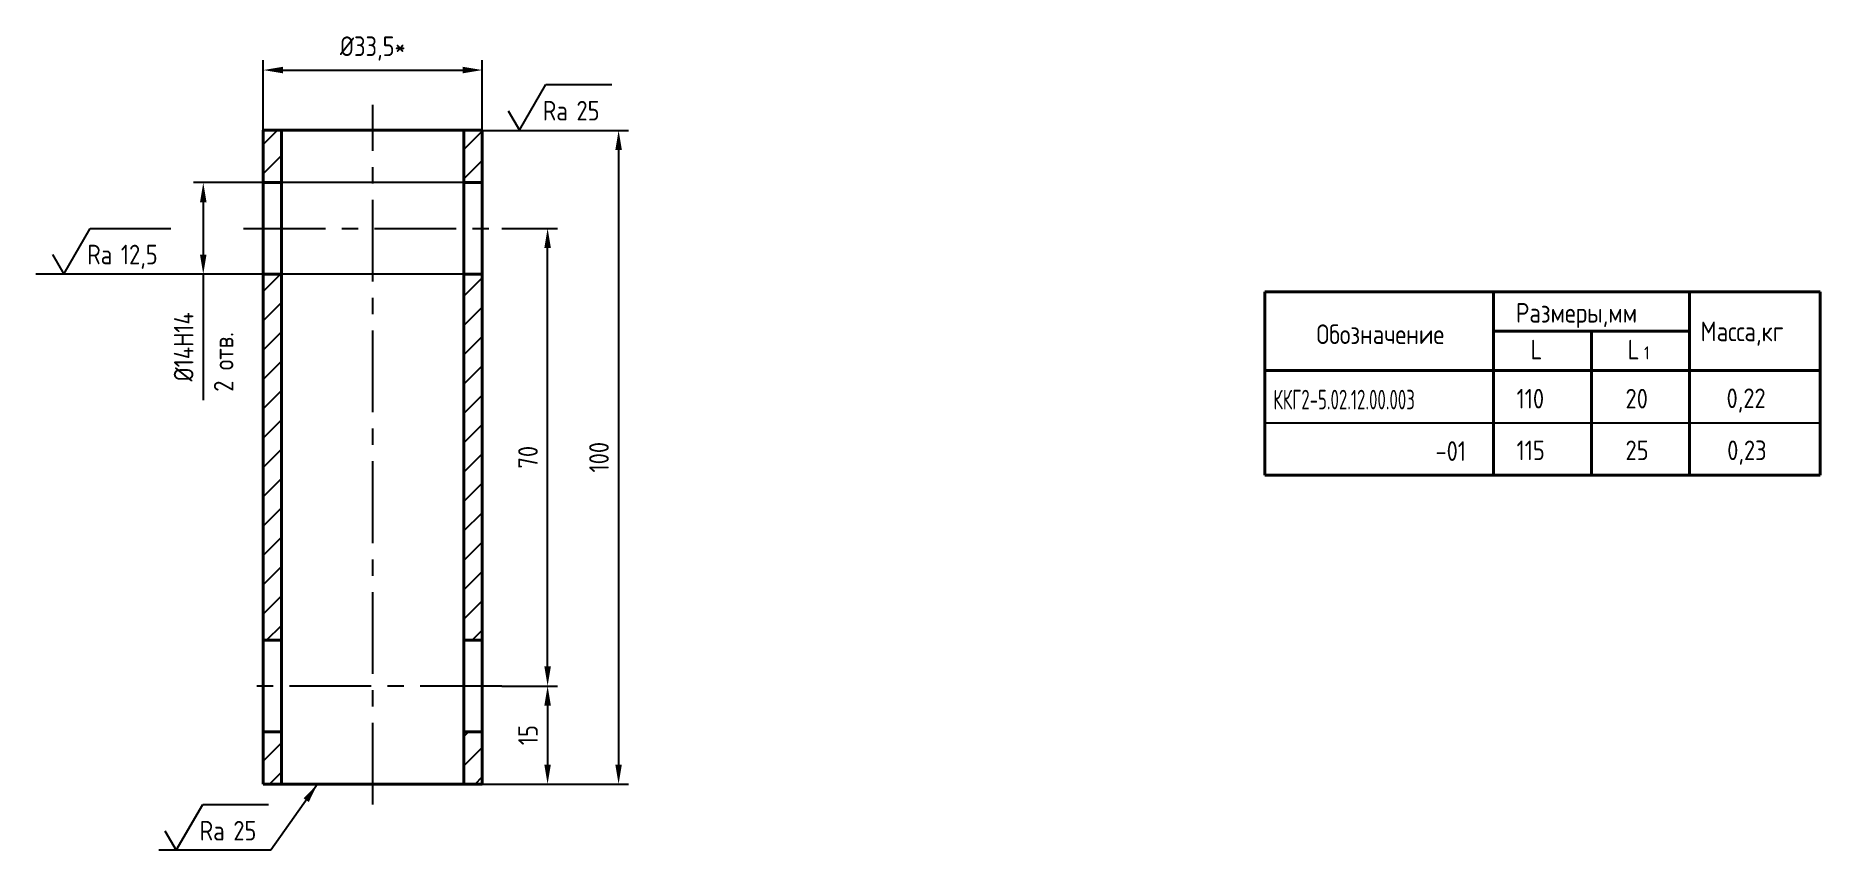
# Model space of a CAD drawing. Header units: millimetres. Extents: x 2016 to 2289, y 1044 to 1169.
import ezdxf

# ---------------------------------------------------------------- set-up
doc = ezdxf.new("R2010")
doc.units = ezdxf.units.MM
doc.linetypes.add('CENTER', pattern=[2, 1.25, -0.25, 0.25, -0.25])
for name, color, linetype in [('Bord', 1, 'Continuous'), ('CEN', 5, 'CENTER'), ('DIM', 7, 'Continuous'), ('HATCH', 2, 'Continuous'), ('Text', 3, 'Continuous'), ('VPORTI', 7, 'Continuous')]:
    doc.layers.add(name, color=color, linetype=linetype)
doc.layers.add('Cont', color=6, linetype='Continuous', lineweight=40)
doc.layers.get('VPORTI').off()
doc.styles.add('Style1', font='romans.shx', dxfattribs={"width": 0.8})
doc.dimstyles.new('LIN', dxfattribs={"dimtxt": 3, "dimasz": 3, "dimexe": 1.5, "dimexo": 0, "dimgap": 1.5, "dimtad": 1, "dimzin": 13, "dimdsep": 46, "dimtxsty": 'Style1', "dimcen": 0, "dimclrt": 3, "dimadec": 0, "dimazin": 0, "dimtfac": 1, "dimtmove": 0, "dimatfit": 3, "dimfxl": 1, "dimtolj": 1, "dimtzin": 13, "dimarcsym": 0})

# ---------------------------------------------------------------- blocks, each defined once
blk = doc.blocks.new('*D6')
at = {"layer": 'DIM', "color": 0, "lineweight": -2, "transparency": 16777216}
for p, q in [((2083.94, 1146.59), (2039.76, 1146.59)), ((2041.26, 1143.59), (2041.26, 1135.59)), ((2083.94, 1132.59), (2039.76, 1132.59)), ((2041.26, 1132.59), (2041.26, 1113.34))]:
    blk.add_line(p, q, dxfattribs=at)
at = {"layer": 'DIM', "color": 0, "transparency": 16777216}
for points in [[(2040.76, 1143.59), (2041.76, 1143.59), (2041.26, 1146.59)], [(2040.76, 1135.59), (2041.76, 1135.59), (2041.26, 1132.59)]]:
    blk.add_solid(points, dxfattribs=at)
at = {"layer": 'DIM', "color": 3, "transparency": 16777216, "insert": (2038.26, 1121.47), "char_height": 3, "attachment_point": 5, "rotation": 90, "style": 'Style1'}
blk.add_mtext('\\A1;%%c14H14', dxfattribs=at)
blk = doc.blocks.new('*D7')
at = {"layer": 'DIM', "color": 0, "lineweight": -2, "transparency": 16777216}
for p, q in [((2050.44, 1153.81), (2050.44, 1165.31)), ((2053.44, 1163.81), (2080.94, 1163.81)), ((2083.94, 1153.81), (2083.94, 1165.31))]:
    blk.add_line(p, q, dxfattribs=at)
at = {"layer": 'DIM', "color": 0, "transparency": 16777216}
for points in [[(2053.44, 1164.31), (2053.44, 1163.31), (2050.44, 1163.81)], [(2080.94, 1164.31), (2080.94, 1163.31), (2083.94, 1163.81)]]:
    blk.add_solid(points, dxfattribs=at)
at = {"layer": 'DIM', "color": 3, "transparency": 16777216, "insert": (2067.19, 1167.1), "char_height": 3, "attachment_point": 5, "style": 'Style1'}
blk.add_mtext('\\A1;%%c33,5*', dxfattribs=at)
blk = doc.blocks.new('sherISO_03')
at = {"layer": 'Text'}
blk.add_line((4.04, 7), (14.12, 7), dxfattribs=at)
blk.add_lwpolyline([(-1.73, 3), (0, 0), (4.04, 7)], dxfattribs=at)
at = {"layer": 'Text', "style": 'Style1', "width": 0.8}
blk.add_text('Ra', height=3, dxfattribs=at).set_placement((3.58, 1.5))
blk.add_attdef('6,3', (8.73, 1.5), '', height=3, dxfattribs=at)
blk = doc.blocks.new('sherISO_01')
at = {"layer": 'Text'}
blk.add_line((4.04, 7), (16.36, 7), dxfattribs=at)
blk.add_lwpolyline([(-1.73, 3), (0, 0), (4.04, 7)], dxfattribs=at)
at = {"layer": 'Text', "style": 'Style1', "width": 0.8}
blk.add_text('Ra', height=3, dxfattribs=at).set_placement((3.58, 1.5))
blk.add_attdef('12,5', (8.73, 1.5), '', height=3, dxfattribs=at)
blk = doc.blocks.new('*D8')
at = {"layer": 'DIM', "color": 0, "lineweight": -2, "transparency": 16777216}
for p, q in [((2086.94, 1139.59), (2095.44, 1139.59)), ((2093.94, 1072.59), (2093.94, 1136.59)), ((2086.94, 1069.59), (2095.44, 1069.59))]:
    blk.add_line(p, q, dxfattribs=at)
at = {"layer": 'DIM', "color": 0, "transparency": 16777216}
for points in [[(2093.44, 1136.59), (2094.44, 1136.59), (2093.94, 1139.59)], [(2093.44, 1072.59), (2094.44, 1072.59), (2093.94, 1069.59)]]:
    blk.add_solid(points, dxfattribs=at)
at = {"layer": 'DIM', "color": 3, "transparency": 16777216, "insert": (2090.94, 1104.59), "char_height": 3, "attachment_point": 5, "rotation": 90, "style": 'Style1'}
blk.add_mtext('\\A1;70', dxfattribs=at)
blk = doc.blocks.new('*D9')
at = {"layer": 'DIM', "color": 0, "lineweight": -2, "transparency": 16777216}
for p, q in [((2086.94, 1069.59), (2095.44, 1069.59)), ((2093.94, 1066.59), (2093.94, 1057.59)), ((2083.94, 1054.59), (2095.44, 1054.59))]:
    blk.add_line(p, q, dxfattribs=at)
at = {"layer": 'DIM', "color": 0, "transparency": 16777216}
for points in [[(2093.44, 1066.59), (2094.44, 1066.59), (2093.94, 1069.59)], [(2093.44, 1057.59), (2094.44, 1057.59), (2093.94, 1054.59)]]:
    blk.add_solid(points, dxfattribs=at)
at = {"layer": 'DIM', "color": 3, "transparency": 16777216, "insert": (2090.94, 1062.09), "char_height": 3, "attachment_point": 5, "rotation": 90, "style": 'Style1'}
blk.add_mtext('\\A1;15', dxfattribs=at)
blk = doc.blocks.new('*D10')
at = {"layer": 'DIM', "color": 0, "lineweight": -2, "transparency": 16777216}
for p, q in [((2083.94, 1154.59), (2106.3, 1154.59)), ((2104.8, 1151.59), (2104.8, 1057.59)), ((2083.94, 1054.59), (2106.3, 1054.59))]:
    blk.add_line(p, q, dxfattribs=at)
at = {"layer": 'DIM', "color": 0, "transparency": 16777216}
for points in [[(2104.3, 1151.59), (2105.3, 1151.59), (2104.8, 1154.59)], [(2104.3, 1057.59), (2105.3, 1057.59), (2104.8, 1054.59)]]:
    blk.add_solid(points, dxfattribs=at)
at = {"layer": 'DIM', "color": 3, "transparency": 16777216, "insert": (2101.8, 1104.59), "char_height": 3, "attachment_point": 5, "rotation": 90, "style": 'Style1'}
blk.add_mtext('\\A1;100', dxfattribs=at)

msp = doc.modelspace()

# ---------------------------------------------------------------- hatches: boundary and pattern name
at = {"layer": 'HATCH'}
h = msp.add_hatch(dxfattribs=at)
h.set_pattern_fill('ANSI31', color=256, style=0)
h.paths.add_polyline_path([(2053.237, 1154.595), (2050.437, 1154.595), (2050.437, 1146.595), (2053.237, 1146.595)])
h.paths.add_polyline_path([(2083.937, 1154.595), (2081.137, 1154.595), (2081.137, 1146.595), (2083.937, 1146.595)])
h.paths.add_polyline_path([(2083.937, 1132.595), (2081.137, 1132.595), (2081.137, 1076.595), (2083.937, 1076.595)])
h.paths.add_polyline_path([(2053.237, 1132.595), (2050.437, 1132.595), (2050.437, 1076.595), (2053.237, 1076.595)])
h.paths.add_polyline_path([(2053.237, 1062.595), (2050.437, 1062.595), (2050.437, 1054.595), (2053.237, 1054.595)])
h.paths.add_polyline_path([(2083.937, 1062.595), (2081.137, 1062.595), (2081.137, 1054.595), (2083.937, 1054.595)])

# ---------------------------------------------------------------- linework, layer by layer
at = {"layer": 'Bord'}
msp.add_line((2203.653, 1109.865), (2288.653, 1109.865), dxfattribs=at)
at = {"layer": 'CEN', "ltscale": 10}
for p, q in [((2067.187, 1051.468), (2067.187, 1158.474)), ((2047.437, 1139.595), (2086.937, 1139.595)), ((2086.937, 1069.595), (2047.437, 1069.595))]:
    msp.add_line(p, q, dxfattribs=at)
at = {"layer": 'Cont'}
for p, q in [((2050.437, 1054.595), (2050.437, 1154.595)), ((2083.937, 1154.595), (2050.437, 1154.595)), ((2053.237, 1054.595), (2053.237, 1154.595)), ((2081.137, 1154.595), (2081.137, 1054.595)), ((2083.937, 1154.595), (2083.937, 1054.595)), ((2050.437, 1146.595), (2053.237, 1146.595)), ((2081.137, 1146.595), (2083.937, 1146.595)), ((2050.437, 1132.595), (2053.237, 1132.595)), ((2081.137, 1132.595), (2083.937, 1132.595)), ((2203.653, 1129.865), (2288.653, 1129.865)), ((2203.653, 1129.865), (2203.653, 1101.865)), ((2238.653, 1129.865), (2238.653, 1101.865)), ((2268.653, 1129.865), (2268.653, 1101.865)), ((2288.653, 1129.865), (2288.653, 1101.865)), ((2238.653, 1123.865), (2268.653, 1123.865)), ((2253.653, 1123.865), (2253.653, 1101.865)), ((2203.653, 1117.865), (2288.653, 1117.865)), ((2203.653, 1101.865), (2288.653, 1101.865)), ((2053.237, 1076.595), (2050.437, 1076.595)), ((2083.937, 1076.595), (2081.137, 1076.595)), ((2053.237, 1062.595), (2050.437, 1062.595)), ((2083.937, 1062.595), (2081.137, 1062.595)), ((2083.937, 1054.595), (2050.437, 1054.595))]:
    msp.add_line(p, q, dxfattribs=at)
at = {"layer": 'DIM'}
msp.add_line((2039.761, 1132.595), (2015.622, 1132.595), dxfattribs=at)

# ---------------------------------------------------------------- block references
at = {"layer": 'VPORTI'}
for name, p, values in [('sherISO_03', (2089.625, 1154.595), {'6,3': '25'}), ('sherISO_01', (2019.926, 1132.595), {'12,5': '12,5'}), ('sherISO_03', (2037.129, 1044.472), {'6,3': '25'})]:
    msp.add_blockref(name, p, dxfattribs=at).add_auto_attribs(values)

# ---------------------------------------------------------------- texts
at = {"layer": 'Text', "style": 'Style1'}
for s, height, width, p in [('Размеры,мм', 3, 0.8, (2242.08, 1125.181)), ('Обозначение', 3, 0.8, (2211.561, 1121.9)), ('Масса,кг', 3, 0.8, (2270.333, 1122.336)), ('L', 3, 0.8, (2244.317, 1119.557)), ('L', 3, 0.8, (2259.181, 1119.557)), ('1', 2, 0.8, (2261.69, 1119.557)), ('ККГ2-5.02.12.00.003', 3, 0.6, (2204.972, 1111.906)), ('110', 3, 0.8, (2242.18, 1112.049)), ('20', 3, 0.8, (2258.853, 1112.049)), ('0,22', 3, 0.8, (2274.309, 1112.108)), ('-01', 3, 0.8, (2229.78, 1104.032)), ('115', 3, 0.8, (2242.18, 1104.148)), ('25', 3, 0.8, (2258.853, 1104.148)), ('0,23', 3, 0.8, (2274.404, 1104.148))]:
    msp.add_text(s, height=height, dxfattribs=dict(at, width=width)).set_placement(p)
at = {"layer": 'Text', "style": 'Style1', "width": 0.8}
msp.add_text('2 отв.', height=3, rotation=90, dxfattribs=at).set_placement((2045.878, 1114.607))

# ---------------------------------------------------------------- dimensions: what is measured, and where the dimension line sits
at = {"layer": 'DIM'}
dim = msp.add_linear_dim(base=(2083.937, 1163.81), p1=(2050.437, 1153.81), p2=(2083.937, 1153.81), angle=180, text='%%c33,5*', dimstyle='LIN', dxfattribs=at)
dim.commit()
dim.dimension.update_dxf_attribs({"geometry": '*D7', "text_midpoint": (2067.187, 1167.095)})
for base, p1, p2, angle, picture, middle in [((2104.805, 1054.595), (2083.937, 1154.595), (2083.937, 1054.595), 90, '*D10', (2101.805, 1104.595)), ((2093.937, 1139.595), (2086.937, 1069.595), (2086.937, 1139.595), 90, '*D8', (2090.937, 1104.595)), ((2093.937, 1054.595), (2086.937, 1069.595), (2083.937, 1054.595), 270, '*D9', (2090.937, 1062.095))]:
    dim = msp.add_linear_dim(base=base, p1=p1, p2=p2, angle=angle, dimstyle='LIN', dxfattribs=at)
    dim.commit()
    dim.dimension.update_dxf_attribs({"geometry": picture, "text_midpoint": middle})
dim = msp.add_linear_dim(base=(2041.261, 1146.595), p1=(2083.937, 1132.595), p2=(2083.937, 1146.595), angle=90, text='%%c<>H14', dimstyle='LIN', dxfattribs=at)
dim.commit()
dim.dimension.update_dxf_attribs({"geometry": '*D6', "text_midpoint": (2041.261, 1121.466), "dimtype": 160})

# ---------------------------------------------------------------- leaders
msp.add_leader([(2058.731, 1054.595), (2051.595, 1044.472), (2034.46, 1044.472)], dimstyle='LIN', dxfattribs=at)

doc.saveas('drawing.dxf')
